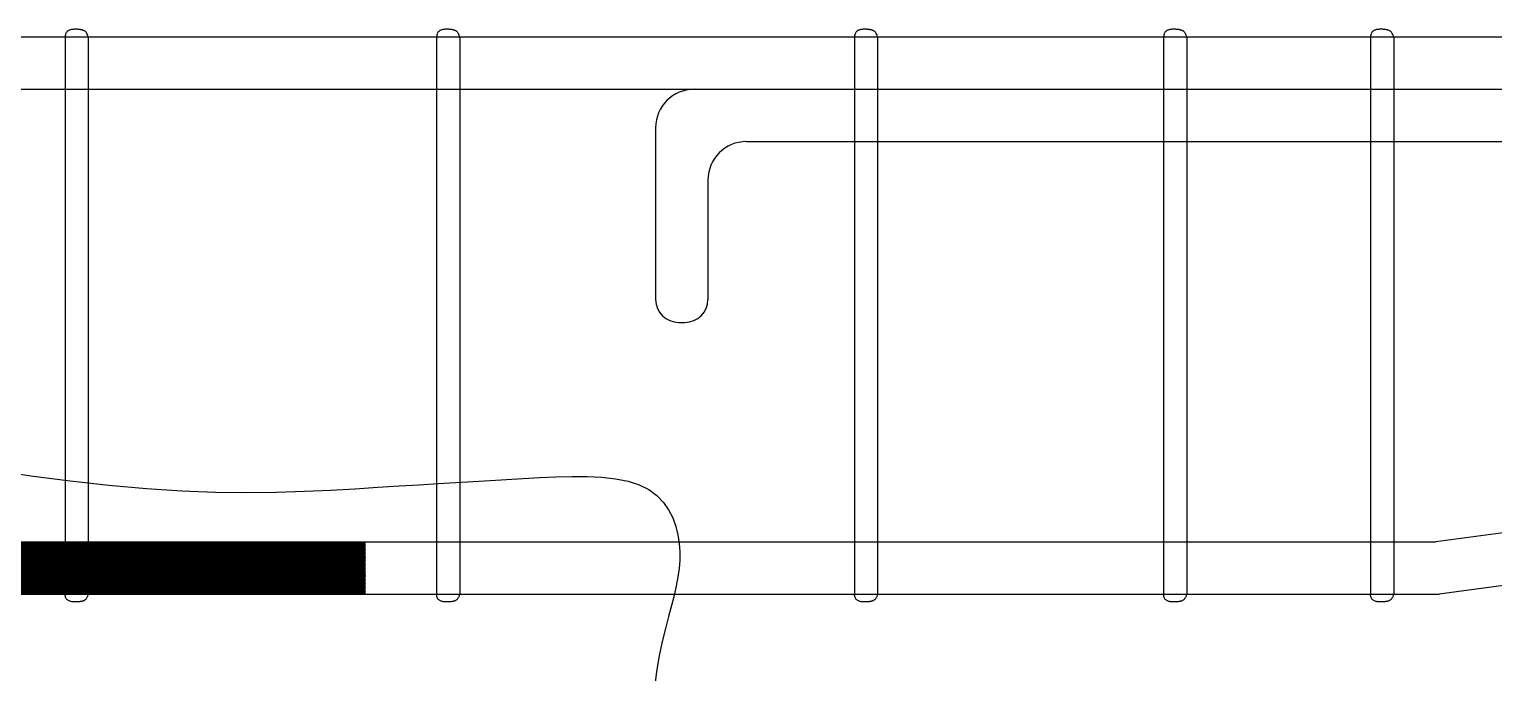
# Model space of a CAD drawing. Header units: millimetres. Extents: x -8855 to 105318, y -17958 to 67465.
# Drawn here: x 4590 to 8400, y 27615 to 29290 of the extents above; entities that cross this region are included whole.
import ezdxf
from ezdxf.lldxf.tags import DXFTag

# ---------------------------------------------------------------- set-up
doc = ezdxf.new("R2010")
doc.units = ezdxf.units.MM
doc.header["$LTSCALE"] = 25
tags = doc.linetypes.add('HIDDEN2', pattern=[4.7625, 3.175, -1.5875]).pattern_tags.tags
tags[6:7] = [DXFTag(74, 4), DXFTag(75, 0), DXFTag(340, '0'), DXFTag(46, 1.0), DXFTag(50, 0.0), DXFTag(44, 0.0), DXFTag(45, 0.0)]
tags[4:5] = [DXFTag(74, 4), DXFTag(75, 0), DXFTag(340, '0'), DXFTag(46, 1.0), DXFTag(50, 0.0), DXFTag(44, 0.0), DXFTag(45, 0.0)]

msp = doc.modelspace()

# ---------------------------------------------------------------- hatches: boundary and pattern name
h = msp.add_hatch()
h.set_pattern_fill('ANSI37', color=256, scale=20, style=0)
h.set_pattern_definition([(45, (0, 0), (-1.76776695, 1.76776695), []), (135, (0, 0), (-1.76776695, -1.76776695), [])])
h.paths.add_polyline_path([(5464.95317, 27955.73362), (4743.3501, 27955.73362), (4743.3501, 27819.61296), (5464.95317, 27819.61296)])
h.paths.add_polyline_path([(4743.3501, 27955.73362), (4683.3501, 27955.73362), (4683.3501, 27819.61296), (4743.3501, 27819.61296)])
h.paths.add_polyline_path([(4683.3501, 27955.73362), (3857.50072, 27955.73362), (3857.50072, 27819.61296), (4683.3501, 27819.61296)])
h.paths.add_polyline_path([(3857.50072, 27955.73362), (3797.50072, 27955.73362), (3797.50072, 27819.61296), (3857.50072, 27819.61296)])
h.paths.add_polyline_path([(3797.50072, 27955.73362), (2971.65134, 27955.73362), (2971.65134, 27819.61296), (3797.50072, 27819.61296)])
h.paths.add_polyline_path([(2971.65134, 27955.73362), (2911.65134, 27955.73362), (2911.65134, 27819.61296), (2971.65134, 27819.61296)])
h.paths.add_polyline_path([(2911.65134, 27955.73362), (2126.06798, 27955.73362), (2126.06798, 27819.61296), (2911.65134, 27819.61296)])
h.paths.add_polyline_path([(2126.06798, 27955.73362), (2066.06798, 27955.73362), (2066.06798, 27819.61296), (2126.06798, 27819.61296)])
h.paths.add_polyline_path([(2066.06798, 27955.73362), (1340.48462, 27955.73362), (1340.48462, 27819.61296), (2066.06798, 27819.61296)])
h.paths.add_polyline_path([(1340.48462, 27955.73362), (1280.48462, 27955.73362), (1280.48462, 27819.61296), (1340.48462, 27819.61296)])
h.paths.add_polyline_path([(1280.48462, 27955.73362), (454.63524, 27955.73362), (454.63524, 27819.61296), (1280.48462, 27819.61296)])
h.paths.add_polyline_path([(454.63524, 27955.73362), (394.63524, 27955.73362), (394.63524, 27819.61296), (454.63524, 27819.61296)])
h.paths.add_polyline_path([(394.63524, 27955.73362), (-431.21414, 27955.73362), (-431.21414, 27819.61296), (394.63524, 27819.61296)])
h.paths.add_polyline_path([(-431.21414, 27955.73362), (-491.21414, 27955.73362), (-491.21414, 27819.61296), (-431.21414, 27819.61296)])
h.paths.add_polyline_path([(-491.21414, 27955.73362), (-1097.81338, 27955.73362), (-1097.81338, 27819.61296), (-491.21414, 27819.61296)])

# ---------------------------------------------------------------- linework, layer by layer
at = {"linetype": 'HIDDEN2'}
for p, q in [((-7473.45819, 29269.97499), (11589.36254, 29269.97499)), ((4683.3501, 29269.97499), (4683.3501, 27819.61296)), ((4743.3501, 29269.97499), (4743.3501, 27819.61296)), ((5649.73124, 29269.97499), (5649.73124, 27819.61296)), ((5709.73124, 29269.97499), (5709.73124, 27819.61296)), ((6736.90988, 29269.97499), (6736.90988, 27819.61296)), ((6796.90988, 29269.97499), (6796.90988, 27819.61296)), ((7541.03619, 29269.97499), (7541.03619, 27819.61296)), ((7601.03619, 29269.97499), (7601.03619, 27819.61296)), ((8079.47013, 29269.97499), (8079.47013, 27819.61296)), ((8139.47013, 29269.97499), (8139.47013, 27819.61296)), ((-7473.45819, 29133.85434), (11589.36254, 29133.85434)), ((6219.44877, 29033.85434), (6219.44877, 28587.04668)), ((6455.56942, 28997.73368), (11589.36254, 28997.73368)), ((6355.56942, 28897.73368), (6355.56942, 28587.04668)), ((6279.44877, 28527.04668), (6295.56942, 28527.04668)), ((-3989.05293, 27955.73362), (8241.18888, 27955.73362)), ((-3998.02467, 27819.61296), (8250.16063, 27819.61296))]:
    msp.add_line(p, q, dxfattribs=at)
at = {"color": 8}
msp.add_line((-5247.28416, 29133.85434), (8660.72941, 29133.85434), dxfattribs=at)
for p, q in [((9335.97186, 28100.15454), (8249.0639, 27956.25266)), ((9278.33028, 27955.21457), (8258.03565, 27820.13201))]:
    msp.add_line(p, q)
for points in [[(4743.3501, 29269.97499), (4742.10507, 29273.49793), (4740.94516, 29276.39073), (4739.85294, 29278.73205), (4738.81099, 29280.60053), (4737.8019, 29282.0748), (4736.80826, 29283.23351), (4735.81265, 29284.1553), (4734.79764, 29284.91882), (4733.75053, 29285.59049), (4732.67735, 29286.18788), (4731.58883, 29286.71636), (4730.49571, 29287.18129), (4729.40872, 29287.58802), (4728.33861, 29287.94191), (4727.29609, 29288.24833), (4726.29191, 29288.51264), (4725.33092, 29288.74006), (4724.39446, 29288.93532), (4723.45801, 29289.10301), (4722.49701, 29289.24773), (4721.48695, 29289.37407), (4720.40328, 29289.48663), (4719.22146, 29289.59), (4717.91697, 29289.68878), (4716.47293, 29289.78551), (4714.90314, 29289.87458), (4713.22907, 29289.94835), (4711.4722, 29289.99914), (4709.65399, 29290.0193), (4707.79591, 29290.00117), (4705.91943, 29289.9371), (4704.04602, 29289.81943), (4702.19459, 29289.63986), (4700.37383, 29289.38755), (4698.58988, 29289.05101), (4696.84886, 29288.61875), (4695.15693, 29288.07929), (4693.52019, 29287.42115), (4691.94481, 29286.63283), (4690.4369, 29285.70285), (4689.00613, 29284.61619), (4687.67634, 29283.34369), (4686.47488, 29281.85266), (4685.42911, 29280.11038), (4684.56639, 29278.08418), (4683.91407, 29275.74134), (4683.49952, 29273.04918), (4683.3501, 29269.97499)], [(5709.73124, 29269.97499), (5708.48621, 29273.49793), (5707.3263, 29276.39073), (5706.23408, 29278.73205), (5705.19213, 29280.60053), (5704.18304, 29282.0748), (5703.1894, 29283.23351), (5702.19379, 29284.1553), (5701.17878, 29284.91882), (5700.13167, 29285.59049), (5699.05849, 29286.18788), (5697.96997, 29286.71636), (5696.87685, 29287.18129), (5695.78986, 29287.58802), (5694.71975, 29287.94191), (5693.67723, 29288.24833), (5692.67305, 29288.51264), (5691.71206, 29288.74006), (5690.7756, 29288.93532), (5689.83915, 29289.10301), (5688.87815, 29289.24773), (5687.86809, 29289.37407), (5686.78442, 29289.48663), (5685.6026, 29289.59), (5684.29811, 29289.68878), (5682.85407, 29289.78551), (5681.28428, 29289.87458), (5679.61021, 29289.94835), (5677.85334, 29289.99914), (5676.03513, 29290.0193), (5674.17705, 29290.00117), (5672.30057, 29289.9371), (5670.42716, 29289.81943), (5668.57573, 29289.63986), (5666.75497, 29289.38755), (5664.97102, 29289.05101), (5663.23, 29288.61875), (5661.53807, 29288.07929), (5659.90133, 29287.42115), (5658.32595, 29286.63283), (5656.81804, 29285.70285), (5655.38727, 29284.61619), (5654.05748, 29283.34369), (5652.85602, 29281.85266), (5651.81025, 29280.11038), (5650.94753, 29278.08418), (5650.29521, 29275.74134), (5649.88066, 29273.04918), (5649.73124, 29269.97499)], [(6796.90988, 29269.97499), (6795.66486, 29273.49793), (6794.50494, 29276.39073), (6793.41272, 29278.73205), (6792.37078, 29280.60053), (6791.36169, 29282.0748), (6790.36805, 29283.23351), (6789.37243, 29284.1553), (6788.35743, 29284.91882), (6787.31032, 29285.59049), (6786.23713, 29286.18788), (6785.14862, 29286.71636), (6784.0555, 29287.18129), (6782.96851, 29287.58802), (6781.89839, 29287.94191), (6780.85587, 29288.24833), (6779.85169, 29288.51264), (6778.8907, 29288.74006), (6777.95425, 29288.93532), (6777.01779, 29289.10301), (6776.0568, 29289.24773), (6775.04674, 29289.37407), (6773.96306, 29289.48663), (6772.78125, 29289.59), (6771.47675, 29289.68878), (6770.03271, 29289.78551), (6768.46292, 29289.87458), (6766.78886, 29289.94835), (6765.03199, 29289.99914), (6763.21378, 29290.0193), (6761.3557, 29290.00117), (6759.47922, 29289.9371), (6757.60581, 29289.81943), (6755.75438, 29289.63986), (6753.93362, 29289.38755), (6752.14966, 29289.05101), (6750.40865, 29288.61875), (6748.71671, 29288.07929), (6747.07998, 29287.42115), (6745.50459, 29286.63283), (6743.99668, 29285.70285), (6742.56592, 29284.61619), (6741.23613, 29283.34369), (6740.03467, 29281.85266), (6738.9889, 29280.11038), (6738.12617, 29278.08418), (6737.47386, 29275.74134), (6737.05931, 29273.04918), (6736.90988, 29269.97499)], [(7601.03619, 29269.97499), (7599.79116, 29273.49793), (7598.63125, 29276.39073), (7597.53903, 29278.73205), (7596.49708, 29280.60053), (7595.48799, 29282.0748), (7594.49435, 29283.23351), (7593.49874, 29284.1553), (7592.48374, 29284.91882), (7591.43662, 29285.59049), (7590.36344, 29286.18788), (7589.27492, 29286.71636), (7588.1818, 29287.18129), (7587.09481, 29287.58802), (7586.0247, 29287.94191), (7584.98218, 29288.24833), (7583.978, 29288.51264), (7583.01701, 29288.74006), (7582.08055, 29288.93532), (7581.1441, 29289.10301), (7580.18311, 29289.24773), (7579.17304, 29289.37407), (7578.08937, 29289.48663), (7576.90755, 29289.59), (7575.60306, 29289.68878), (7574.15902, 29289.78551), (7572.58923, 29289.87458), (7570.91516, 29289.94835), (7569.15829, 29289.99914), (7567.34008, 29290.0193), (7565.482, 29290.00117), (7563.60552, 29289.9371), (7561.73211, 29289.81943), (7559.88068, 29289.63986), (7558.05992, 29289.38755), (7556.27597, 29289.05101), (7554.53495, 29288.61875), (7552.84302, 29288.07929), (7551.20629, 29287.42115), (7549.6309, 29286.63283), (7548.12299, 29285.70285), (7546.69223, 29284.61619), (7545.36243, 29283.34369), (7544.16097, 29281.85266), (7543.1152, 29280.11038), (7542.25248, 29278.08418), (7541.60016, 29275.74134), (7541.18561, 29273.04918), (7541.03619, 29269.97499)], [(8139.47013, 29269.97499), (8138.2251, 29273.49793), (8137.06519, 29276.39073), (8135.97297, 29278.73205), (8134.93102, 29280.60053), (8133.92193, 29282.0748), (8132.92829, 29283.23351), (8131.93268, 29284.1553), (8130.91768, 29284.91882), (8129.87056, 29285.59049), (8128.79738, 29286.18788), (8127.70886, 29286.71636), (8126.61574, 29287.18129), (8125.52875, 29287.58802), (8124.45864, 29287.94191), (8123.41612, 29288.24833), (8122.41194, 29288.51264), (8121.45095, 29288.74006), (8120.51449, 29288.93532), (8119.57804, 29289.10301), (8118.61705, 29289.24773), (8117.60698, 29289.37407), (8116.52331, 29289.48663), (8115.34149, 29289.59), (8114.037, 29289.68878), (8112.59296, 29289.78551), (8111.02317, 29289.87458), (8109.3491, 29289.94835), (8107.59223, 29289.99914), (8105.77402, 29290.0193), (8103.91594, 29290.00117), (8102.03946, 29289.9371), (8100.16605, 29289.81943), (8098.31462, 29289.63986), (8096.49386, 29289.38755), (8094.70991, 29289.05101), (8092.96889, 29288.61875), (8091.27696, 29288.07929), (8089.64023, 29287.42115), (8088.06484, 29286.63283), (8086.55693, 29285.70285), (8085.12617, 29284.61619), (8083.79637, 29283.34369), (8082.59491, 29281.85266), (8081.54914, 29280.11038), (8080.68642, 29278.08418), (8080.0341, 29275.74134), (8079.61955, 29273.04918), (8079.47013, 29269.97499)], [(4492.22804, 28143.15069), (4593.70908, 28128.22635), (4695.99104, 28114.86365), (4796.97628, 28103.55771), (4894.56716, 28094.80371), (4987.04745, 28088.94443), (5074.22643, 28085.71326), (5156.29482, 28084.69121), (5233.4433, 28085.45933), (5305.86257, 28087.59863), (5373.74331, 28090.69014), (5437.27624, 28094.31489), (5496.65203, 28098.05391), (5552.11859, 28101.5644), (5604.15266, 28104.80827), (5653.28818, 28107.82361), (5700.05909, 28110.64852), (5744.99934, 28113.32106), (5788.64287, 28115.87935), (5831.52362, 28118.36145), (5874.17554, 28120.80547), (5916.94823, 28123.17331), (5959.45394, 28125.12218), (6001.1206, 28126.2331), (6041.37612, 28126.0871), (6079.64842, 28124.2652), (6115.36542, 28120.34844), (6147.95503, 28113.91784), (6176.84517, 28104.55442), (6201.60997, 28091.99157), (6222.40832, 28076.57207), (6239.54535, 28058.7911), (6253.32616, 28039.14378), (6264.05586, 28018.12528), (6272.03957, 27996.23075), (6277.5824, 27973.95533), (6280.98945, 27951.79418), (6282.53724, 27930.09326), (6282.38785, 27908.60183), (6280.67478, 27886.91997), (6277.53149, 27864.64772), (6273.09149, 27841.38518), (6267.48826, 27816.73241), (6260.85528, 27790.28947), (6253.32604, 27761.65645), (6245.10715, 27730.45216), (6236.69769, 27696.37047), (6228.66987, 27659.124), (6221.59589, 27618.42537), (6216.21955, 27575.36163)], [(4743.3501, 27819.61296), (4742.10507, 27816.09003), (4740.94516, 27813.19722), (4739.85294, 27810.8559), (4738.81099, 27808.98743), (4737.8019, 27807.51316), (4736.80826, 27806.35445), (4735.81265, 27805.43266), (4734.79764, 27804.66914), (4733.75053, 27803.99747), (4732.67735, 27803.40008), (4731.58883, 27802.87159), (4730.49571, 27802.40667), (4729.40872, 27801.99994), (4728.33861, 27801.64604), (4727.29609, 27801.33962), (4726.29191, 27801.07532), (4725.33092, 27800.8479), (4724.39446, 27800.65264), (4723.45801, 27800.48494), (4722.49701, 27800.34022), (4721.48695, 27800.21388), (4720.40328, 27800.10132), (4719.22146, 27799.99795), (4717.91697, 27799.89918), (4716.47293, 27799.80245), (4714.90314, 27799.71337), (4713.22907, 27799.63961), (4711.4722, 27799.58882), (4709.65399, 27799.56866), (4707.79591, 27799.58679), (4705.91943, 27799.65086), (4704.04602, 27799.76853), (4702.19459, 27799.9481), (4700.37383, 27800.20041), (4698.58988, 27800.53695), (4696.84886, 27800.96921), (4695.15693, 27801.50866), (4693.52019, 27802.16681), (4691.94481, 27802.95513), (4690.4369, 27803.88511), (4689.00613, 27804.97176), (4687.67634, 27806.24426), (4686.47488, 27807.7353), (4685.42911, 27809.47757), (4684.56639, 27811.50378), (4683.91407, 27813.84661), (4683.49952, 27816.53878), (4683.3501, 27819.61296)], [(5709.73124, 27819.61296), (5708.48621, 27816.09003), (5707.3263, 27813.19722), (5706.23408, 27810.8559), (5705.19213, 27808.98743), (5704.18304, 27807.51316), (5703.1894, 27806.35445), (5702.19379, 27805.43266), (5701.17878, 27804.66914), (5700.13167, 27803.99747), (5699.05849, 27803.40008), (5697.96997, 27802.87159), (5696.87685, 27802.40667), (5695.78986, 27801.99994), (5694.71975, 27801.64604), (5693.67723, 27801.33962), (5692.67305, 27801.07532), (5691.71206, 27800.8479), (5690.7756, 27800.65264), (5689.83915, 27800.48494), (5688.87815, 27800.34022), (5687.86809, 27800.21388), (5686.78442, 27800.10132), (5685.6026, 27799.99795), (5684.29811, 27799.89918), (5682.85407, 27799.80245), (5681.28428, 27799.71337), (5679.61021, 27799.63961), (5677.85334, 27799.58882), (5676.03513, 27799.56866), (5674.17705, 27799.58679), (5672.30057, 27799.65086), (5670.42716, 27799.76853), (5668.57573, 27799.9481), (5666.75497, 27800.20041), (5664.97102, 27800.53695), (5663.23, 27800.96921), (5661.53807, 27801.50866), (5659.90133, 27802.16681), (5658.32595, 27802.95513), (5656.81804, 27803.88511), (5655.38727, 27804.97176), (5654.05748, 27806.24426), (5652.85602, 27807.7353), (5651.81025, 27809.47757), (5650.94753, 27811.50378), (5650.29521, 27813.84661), (5649.88066, 27816.53878), (5649.73124, 27819.61296)], [(6796.90988, 27819.61296), (6795.66486, 27816.09003), (6794.50494, 27813.19722), (6793.41272, 27810.8559), (6792.37078, 27808.98743), (6791.36169, 27807.51316), (6790.36805, 27806.35445), (6789.37243, 27805.43266), (6788.35743, 27804.66914), (6787.31032, 27803.99747), (6786.23713, 27803.40008), (6785.14862, 27802.87159), (6784.0555, 27802.40667), (6782.96851, 27801.99994), (6781.89839, 27801.64604), (6780.85587, 27801.33962), (6779.85169, 27801.07532), (6778.8907, 27800.8479), (6777.95425, 27800.65264), (6777.01779, 27800.48494), (6776.0568, 27800.34022), (6775.04674, 27800.21388), (6773.96306, 27800.10132), (6772.78125, 27799.99795), (6771.47675, 27799.89918), (6770.03271, 27799.80245), (6768.46292, 27799.71337), (6766.78886, 27799.63961), (6765.03199, 27799.58882), (6763.21378, 27799.56866), (6761.3557, 27799.58679), (6759.47922, 27799.65086), (6757.60581, 27799.76853), (6755.75438, 27799.9481), (6753.93362, 27800.20041), (6752.14966, 27800.53695), (6750.40865, 27800.96921), (6748.71671, 27801.50866), (6747.07998, 27802.16681), (6745.50459, 27802.95513), (6743.99668, 27803.88511), (6742.56592, 27804.97176), (6741.23613, 27806.24426), (6740.03467, 27807.7353), (6738.9889, 27809.47757), (6738.12617, 27811.50378), (6737.47386, 27813.84661), (6737.05931, 27816.53878), (6736.90988, 27819.61296)], [(7601.03619, 27819.61296), (7599.79116, 27816.09003), (7598.63125, 27813.19722), (7597.53903, 27810.8559), (7596.49708, 27808.98743), (7595.48799, 27807.51316), (7594.49435, 27806.35445), (7593.49874, 27805.43266), (7592.48374, 27804.66914), (7591.43662, 27803.99747), (7590.36344, 27803.40008), (7589.27492, 27802.87159), (7588.1818, 27802.40667), (7587.09481, 27801.99994), (7586.0247, 27801.64604), (7584.98218, 27801.33962), (7583.978, 27801.07532), (7583.01701, 27800.8479), (7582.08055, 27800.65264), (7581.1441, 27800.48494), (7580.18311, 27800.34022), (7579.17304, 27800.21388), (7578.08937, 27800.10132), (7576.90755, 27799.99795), (7575.60306, 27799.89918), (7574.15902, 27799.80245), (7572.58923, 27799.71337), (7570.91516, 27799.63961), (7569.15829, 27799.58882), (7567.34008, 27799.56866), (7565.482, 27799.58679), (7563.60552, 27799.65086), (7561.73211, 27799.76853), (7559.88068, 27799.9481), (7558.05992, 27800.20041), (7556.27597, 27800.53695), (7554.53495, 27800.96921), (7552.84302, 27801.50866), (7551.20629, 27802.16681), (7549.6309, 27802.95513), (7548.12299, 27803.88511), (7546.69223, 27804.97176), (7545.36243, 27806.24426), (7544.16097, 27807.7353), (7543.1152, 27809.47757), (7542.25248, 27811.50378), (7541.60016, 27813.84661), (7541.18561, 27816.53878), (7541.03619, 27819.61296)], [(8139.47013, 27819.61296), (8138.2251, 27816.09003), (8137.06519, 27813.19722), (8135.97297, 27810.8559), (8134.93102, 27808.98743), (8133.92193, 27807.51316), (8132.92829, 27806.35445), (8131.93268, 27805.43266), (8130.91768, 27804.66914), (8129.87056, 27803.99747), (8128.79738, 27803.40008), (8127.70886, 27802.87159), (8126.61574, 27802.40667), (8125.52875, 27801.99994), (8124.45864, 27801.64604), (8123.41612, 27801.33962), (8122.41194, 27801.07532), (8121.45095, 27800.8479), (8120.51449, 27800.65264), (8119.57804, 27800.48494), (8118.61705, 27800.34022), (8117.60698, 27800.21388), (8116.52331, 27800.10132), (8115.34149, 27799.99795), (8114.037, 27799.89918), (8112.59296, 27799.80245), (8111.02317, 27799.71337), (8109.3491, 27799.63961), (8107.59223, 27799.58882), (8105.77402, 27799.56866), (8103.91594, 27799.58679), (8102.03946, 27799.65086), (8100.16605, 27799.76853), (8098.31462, 27799.9481), (8096.49386, 27800.20041), (8094.70991, 27800.53695), (8092.96889, 27800.96921), (8091.27696, 27801.50866), (8089.64023, 27802.16681), (8088.06484, 27802.95513), (8086.55693, 27803.88511), (8085.12617, 27804.97176), (8083.79637, 27806.24426), (8082.59491, 27807.7353), (8081.54914, 27809.47757), (8080.68642, 27811.50378), (8080.0341, 27813.84661), (8079.61955, 27816.53878), (8079.47013, 27819.61296)]]:
    msp.add_lwpolyline(points)
at = {"linetype": 'HIDDEN2'}
for centre, radius, start, end in [((6319.44877, 29033.85434), 100, 90, 180), ((6455.56942, 28897.73368), 100, 90, 180), ((6279.44877, 28587.04668), 60, 180, 270), ((6295.56942, 28587.04668), 60, 270, 0)]:
    msp.add_arc(centre, radius, start, end, dxfattribs=at)
for centre in [(8241.18888, 28015.73362), (8250.16063, 27879.61296)]:
    msp.add_arc(centre, 60, 270, 277.54184966)

doc.saveas('drawing.dxf')
